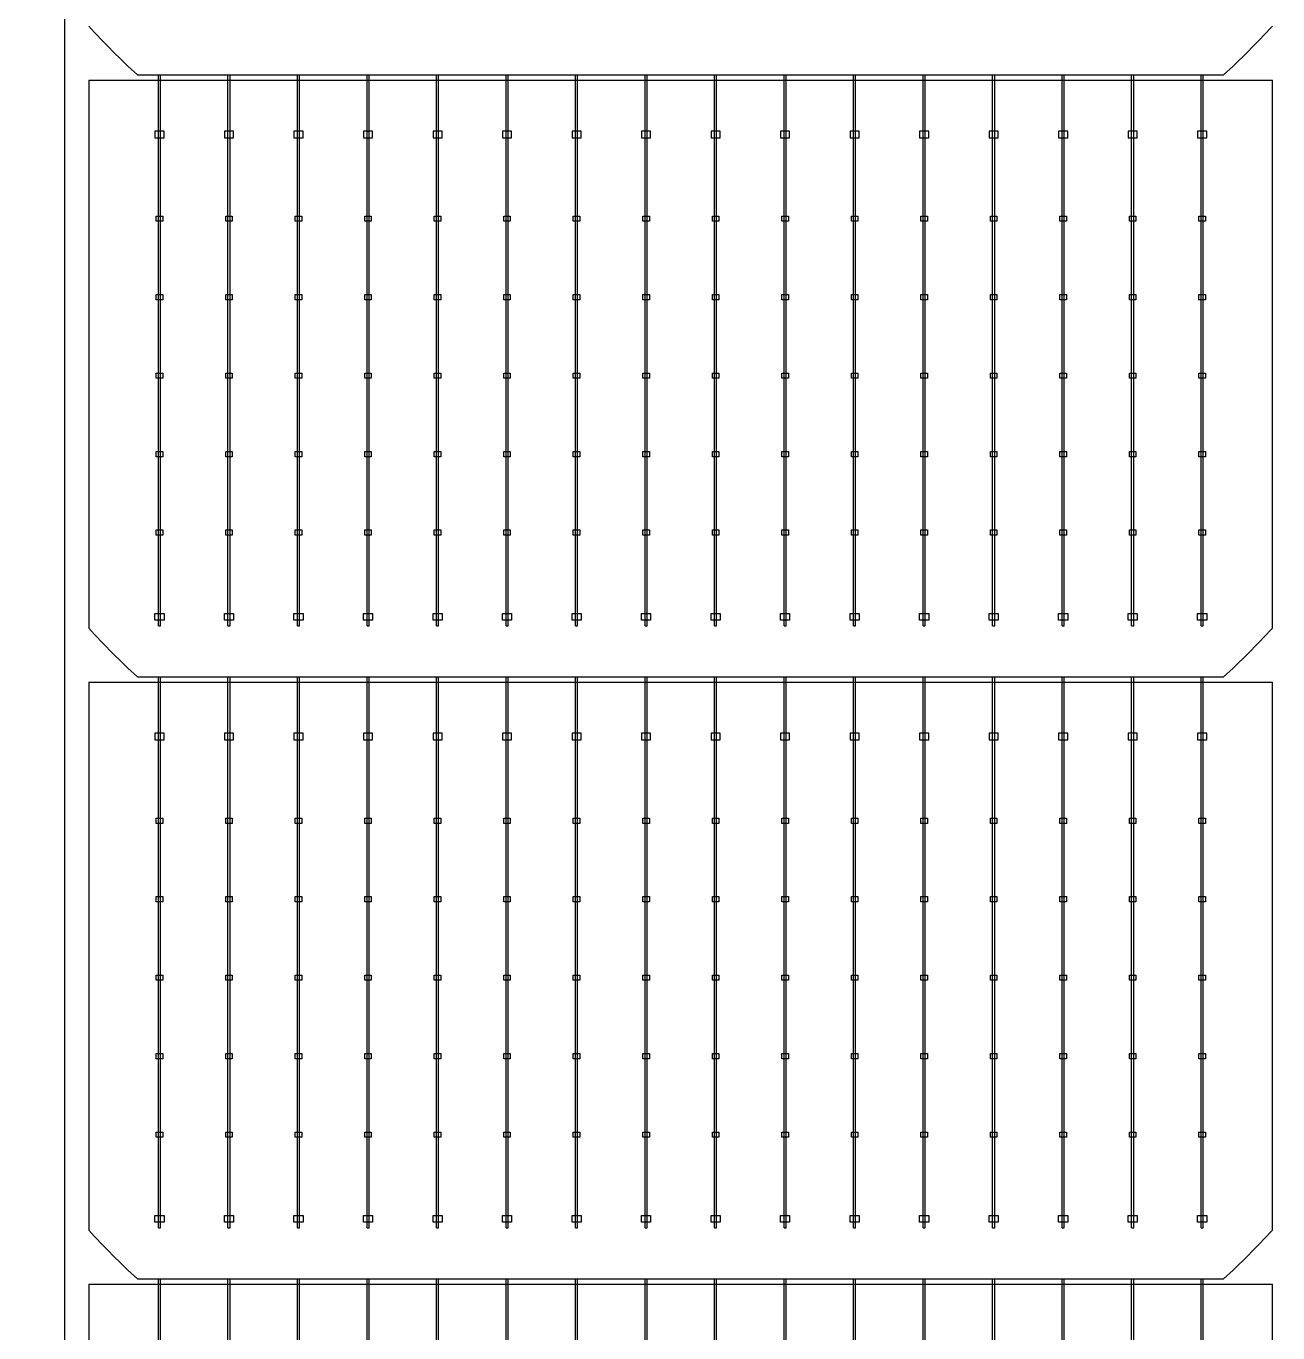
# Model space of a CAD drawing. Header units: millimetres. Extents: x 10297564 to 11610295, y -9287743 to -8409454.
# Drawn here: x 10666944 to 10668490, y -9195320 to -9193707 of the extents above; entities that cross this region are included whole.
import ezdxf

# ---------------------------------------------------------------- set-up
doc = ezdxf.new("R2010")
doc.units = ezdxf.units.MM
doc.header["$LTSCALE"] = 100
doc.layers.add('TEXTLINE', color=1, linetype='Continuous')

# ---------------------------------------------------------------- blocks, each defined once
blk = doc.blocks.new('635W')
for p, q in [((10686095.32, -10024837.96), (10686277.52, -10024837.96)), ((10686106.06, -10024921.96), (10686106.06, -10024837.16)), ((10686106.38, -10024921.96), (10686106.38, -10024837.16)), ((10686116.76, -10024921.96), (10686116.76, -10024837.16)), ((10686117.08, -10024921.96), (10686117.08, -10024837.16)), ((10686127.46, -10024921.96), (10686127.46, -10024837.16)), ((10686127.78, -10024921.96), (10686127.78, -10024837.16)), ((10686138.16, -10024921.96), (10686138.16, -10024837.16)), ((10686138.48, -10024921.96), (10686138.48, -10024837.16)), ((10686148.86, -10024921.96), (10686148.86, -10024837.16)), ((10686149.18, -10024921.96), (10686149.18, -10024837.16)), ((10686159.56, -10024921.96), (10686159.56, -10024837.16)), ((10686159.88, -10024921.96), (10686159.88, -10024837.16)), ((10686170.26, -10024921.96), (10686170.26, -10024837.16)), ((10686170.58, -10024921.96), (10686170.58, -10024837.16)), ((10686180.96, -10024921.96), (10686180.96, -10024837.16)), ((10686181.28, -10024921.96), (10686181.28, -10024837.16)), ((10686191.66, -10024921.96), (10686191.66, -10024837.16)), ((10686191.98, -10024921.96), (10686191.98, -10024837.16)), ((10686202.36, -10024921.96), (10686202.36, -10024837.16)), ((10686202.68, -10024921.96), (10686202.68, -10024837.16)), ((10686213.06, -10024921.96), (10686213.06, -10024837.16)), ((10686213.38, -10024921.96), (10686213.38, -10024837.16)), ((10686223.76, -10024921.96), (10686223.76, -10024837.16)), ((10686224.08, -10024921.96), (10686224.08, -10024837.16)), ((10686234.46, -10024921.96), (10686234.46, -10024837.16)), ((10686234.78, -10024921.96), (10686234.78, -10024837.16)), ((10686245.16, -10024921.96), (10686245.16, -10024837.16)), ((10686245.48, -10024921.96), (10686245.48, -10024837.16)), ((10686255.86, -10024921.96), (10686255.86, -10024837.16)), ((10686256.18, -10024921.96), (10686256.18, -10024837.16)), ((10686266.56, -10024921.96), (10686266.56, -10024837.16)), ((10686266.88, -10024921.96), (10686266.88, -10024837.16)), ((10686095.32, -10024930.64), (10686277.52, -10024930.64)), ((10686106.06, -10025014.64), (10686106.06, -10024929.83)), ((10686106.38, -10025014.64), (10686106.38, -10024929.83)), ((10686116.76, -10025014.64), (10686116.76, -10024929.83)), ((10686117.08, -10025014.64), (10686117.08, -10024929.83)), ((10686127.46, -10025014.64), (10686127.46, -10024929.83)), ((10686127.78, -10025014.64), (10686127.78, -10024929.83)), ((10686138.16, -10025014.64), (10686138.16, -10024929.83)), ((10686138.48, -10025014.64), (10686138.48, -10024929.83)), ((10686148.86, -10025014.64), (10686148.86, -10024929.83)), ((10686149.18, -10025014.64), (10686149.18, -10024929.83)), ((10686159.56, -10025014.64), (10686159.56, -10024929.83)), ((10686159.88, -10025014.64), (10686159.88, -10024929.83)), ((10686170.26, -10025014.64), (10686170.26, -10024929.83)), ((10686170.58, -10025014.64), (10686170.58, -10024929.83)), ((10686180.96, -10025014.64), (10686180.96, -10024929.83)), ((10686181.28, -10025014.64), (10686181.28, -10024929.83)), ((10686191.66, -10025014.64), (10686191.66, -10024929.83)), ((10686191.98, -10025014.64), (10686191.98, -10024929.83)), ((10686202.36, -10025014.64), (10686202.36, -10024929.83)), ((10686202.68, -10025014.64), (10686202.68, -10024929.83)), ((10686213.06, -10025014.64), (10686213.06, -10024929.83)), ((10686213.38, -10025014.64), (10686213.38, -10024929.83)), ((10686223.76, -10025014.64), (10686223.76, -10024929.83)), ((10686224.08, -10025014.64), (10686224.08, -10024929.83)), ((10686234.46, -10025014.64), (10686234.46, -10024929.83)), ((10686234.78, -10025014.64), (10686234.78, -10024929.83)), ((10686245.16, -10025014.64), (10686245.16, -10024929.83)), ((10686245.48, -10025014.64), (10686245.48, -10024929.83)), ((10686255.86, -10025014.64), (10686255.86, -10024929.83)), ((10686256.18, -10025014.64), (10686256.18, -10024929.83)), ((10686266.56, -10025014.64), (10686266.56, -10024929.83)), ((10686266.88, -10025014.64), (10686266.88, -10024929.83)), ((10686095.32, -10025023.31), (10686277.52, -10025023.31)), ((10686106.06, -10025107.31), (10686106.06, -10025022.51)), ((10686106.38, -10025107.31), (10686106.38, -10025022.51)), ((10686116.76, -10025107.31), (10686116.76, -10025022.51)), ((10686117.08, -10025107.31), (10686117.08, -10025022.51)), ((10686127.46, -10025107.31), (10686127.46, -10025022.51)), ((10686127.78, -10025107.31), (10686127.78, -10025022.51)), ((10686138.16, -10025107.31), (10686138.16, -10025022.51)), ((10686138.48, -10025107.31), (10686138.48, -10025022.51)), ((10686148.86, -10025107.31), (10686148.86, -10025022.51)), ((10686149.18, -10025107.31), (10686149.18, -10025022.51)), ((10686159.56, -10025107.31), (10686159.56, -10025022.51)), ((10686159.88, -10025107.31), (10686159.88, -10025022.51)), ((10686170.26, -10025107.31), (10686170.26, -10025022.51)), ((10686170.58, -10025107.31), (10686170.58, -10025022.51)), ((10686180.96, -10025107.31), (10686180.96, -10025022.51)), ((10686181.28, -10025107.31), (10686181.28, -10025022.51)), ((10686191.66, -10025107.31), (10686191.66, -10025022.51)), ((10686191.98, -10025107.31), (10686191.98, -10025022.51)), ((10686202.36, -10025107.31), (10686202.36, -10025022.51)), ((10686202.68, -10025107.31), (10686202.68, -10025022.51)), ((10686213.06, -10025107.31), (10686213.06, -10025022.51)), ((10686213.38, -10025107.31), (10686213.38, -10025022.51)), ((10686223.76, -10025107.31), (10686223.76, -10025022.51)), ((10686224.08, -10025107.31), (10686224.08, -10025022.51)), ((10686234.46, -10025107.31), (10686234.46, -10025022.51)), ((10686234.78, -10025107.31), (10686234.78, -10025022.51)), ((10686245.16, -10025107.31), (10686245.16, -10025022.51)), ((10686245.48, -10025107.31), (10686245.48, -10025022.51)), ((10686255.86, -10025107.31), (10686255.86, -10025022.51)), ((10686256.18, -10025107.31), (10686256.18, -10025022.51)), ((10686266.56, -10025107.31), (10686266.56, -10025022.51)), ((10686266.88, -10025107.31), (10686266.88, -10025022.51))]:
    blk.add_line(p, q)
for points in [[(10686091.67, -10024179.21), (10687200.67, -10024179.21), (10687200.67, -10026619.21), (10686091.67, -10026619.21)], [(10686106.92, -10024846.83), (10686106.92, -10024845.83), (10686105.52, -10024845.83), (10686105.52, -10024846.83)], [(10686117.62, -10024846.83), (10686117.62, -10024845.83), (10686116.22, -10024845.83), (10686116.22, -10024846.83)], [(10686128.32, -10024846.83), (10686128.32, -10024845.83), (10686126.92, -10024845.83), (10686126.92, -10024846.83)], [(10686139.02, -10024846.83), (10686139.02, -10024845.83), (10686137.62, -10024845.83), (10686137.62, -10024846.83)], [(10686149.72, -10024846.83), (10686149.72, -10024845.83), (10686148.32, -10024845.83), (10686148.32, -10024846.83)], [(10686160.42, -10024846.83), (10686160.42, -10024845.83), (10686159.02, -10024845.83), (10686159.02, -10024846.83)], [(10686171.12, -10024846.83), (10686171.12, -10024845.83), (10686169.72, -10024845.83), (10686169.72, -10024846.83)], [(10686181.82, -10024846.83), (10686181.82, -10024845.83), (10686180.42, -10024845.83), (10686180.42, -10024846.83)], [(10686192.52, -10024846.83), (10686192.52, -10024845.83), (10686191.12, -10024845.83), (10686191.12, -10024846.83)], [(10686203.22, -10024846.83), (10686203.22, -10024845.83), (10686201.82, -10024845.83), (10686201.82, -10024846.83)], [(10686213.92, -10024846.83), (10686213.92, -10024845.83), (10686212.52, -10024845.83), (10686212.52, -10024846.83)], [(10686224.62, -10024846.83), (10686224.62, -10024845.83), (10686223.22, -10024845.83), (10686223.22, -10024846.83)], [(10686235.32, -10024846.83), (10686235.32, -10024845.83), (10686233.92, -10024845.83), (10686233.92, -10024846.83)], [(10686246.02, -10024846.83), (10686246.02, -10024845.83), (10686244.62, -10024845.83), (10686244.62, -10024846.83)], [(10686256.72, -10024846.83), (10686256.72, -10024845.83), (10686255.32, -10024845.83), (10686255.32, -10024846.83)], [(10686267.42, -10024846.83), (10686267.42, -10024845.83), (10686266.02, -10024845.83), (10686266.02, -10024846.83)], [(10686105.72, -10024858.9), (10686106.72, -10024858.9), (10686106.72, -10024859.7), (10686105.72, -10024859.7)], [(10686116.42, -10024858.9), (10686117.42, -10024858.9), (10686117.42, -10024859.7), (10686116.42, -10024859.7)], [(10686127.12, -10024858.9), (10686128.12, -10024858.9), (10686128.12, -10024859.7), (10686127.12, -10024859.7)], [(10686137.82, -10024858.9), (10686138.82, -10024858.9), (10686138.82, -10024859.7), (10686137.82, -10024859.7)], [(10686148.52, -10024858.9), (10686149.52, -10024858.9), (10686149.52, -10024859.7), (10686148.52, -10024859.7)], [(10686159.22, -10024858.9), (10686160.22, -10024858.9), (10686160.22, -10024859.7), (10686159.22, -10024859.7)], [(10686169.92, -10024858.9), (10686170.92, -10024858.9), (10686170.92, -10024859.7), (10686169.92, -10024859.7)], [(10686180.62, -10024858.9), (10686181.62, -10024858.9), (10686181.62, -10024859.7), (10686180.62, -10024859.7)], [(10686191.32, -10024858.9), (10686192.32, -10024858.9), (10686192.32, -10024859.7), (10686191.32, -10024859.7)], [(10686202.02, -10024858.9), (10686203.02, -10024858.9), (10686203.02, -10024859.7), (10686202.02, -10024859.7)], [(10686212.72, -10024858.9), (10686213.72, -10024858.9), (10686213.72, -10024859.7), (10686212.72, -10024859.7)], [(10686223.42, -10024858.9), (10686224.42, -10024858.9), (10686224.42, -10024859.7), (10686223.42, -10024859.7)], [(10686234.12, -10024858.9), (10686235.12, -10024858.9), (10686235.12, -10024859.7), (10686234.12, -10024859.7)], [(10686244.82, -10024858.9), (10686245.82, -10024858.9), (10686245.82, -10024859.7), (10686244.82, -10024859.7)], [(10686255.52, -10024858.9), (10686256.52, -10024858.9), (10686256.52, -10024859.7), (10686255.52, -10024859.7)], [(10686266.22, -10024858.9), (10686267.22, -10024858.9), (10686267.22, -10024859.7), (10686266.22, -10024859.7)], [(10686105.72, -10024870.98), (10686106.72, -10024870.98), (10686106.72, -10024871.78), (10686105.72, -10024871.78)], [(10686116.42, -10024870.98), (10686117.42, -10024870.98), (10686117.42, -10024871.78), (10686116.42, -10024871.78)], [(10686127.12, -10024870.98), (10686128.12, -10024870.98), (10686128.12, -10024871.78), (10686127.12, -10024871.78)], [(10686137.82, -10024870.98), (10686138.82, -10024870.98), (10686138.82, -10024871.78), (10686137.82, -10024871.78)], [(10686148.52, -10024870.98), (10686149.52, -10024870.98), (10686149.52, -10024871.78), (10686148.52, -10024871.78)], [(10686159.22, -10024870.98), (10686160.22, -10024870.98), (10686160.22, -10024871.78), (10686159.22, -10024871.78)], [(10686169.92, -10024870.98), (10686170.92, -10024870.98), (10686170.92, -10024871.78), (10686169.92, -10024871.78)], [(10686180.62, -10024870.98), (10686181.62, -10024870.98), (10686181.62, -10024871.78), (10686180.62, -10024871.78)], [(10686191.32, -10024870.98), (10686192.32, -10024870.98), (10686192.32, -10024871.78), (10686191.32, -10024871.78)], [(10686202.02, -10024870.98), (10686203.02, -10024870.98), (10686203.02, -10024871.78), (10686202.02, -10024871.78)], [(10686212.72, -10024870.98), (10686213.72, -10024870.98), (10686213.72, -10024871.78), (10686212.72, -10024871.78)], [(10686223.42, -10024870.98), (10686224.42, -10024870.98), (10686224.42, -10024871.78), (10686223.42, -10024871.78)], [(10686234.12, -10024870.98), (10686235.12, -10024870.98), (10686235.12, -10024871.78), (10686234.12, -10024871.78)], [(10686244.82, -10024870.98), (10686245.82, -10024870.98), (10686245.82, -10024871.78), (10686244.82, -10024871.78)], [(10686255.52, -10024870.98), (10686256.52, -10024870.98), (10686256.52, -10024871.78), (10686255.52, -10024871.78)], [(10686266.22, -10024870.98), (10686267.22, -10024870.98), (10686267.22, -10024871.78), (10686266.22, -10024871.78)], [(10686105.72, -10024883.06), (10686106.72, -10024883.06), (10686106.72, -10024883.86), (10686105.72, -10024883.86)], [(10686116.42, -10024883.06), (10686117.42, -10024883.06), (10686117.42, -10024883.86), (10686116.42, -10024883.86)], [(10686127.12, -10024883.06), (10686128.12, -10024883.06), (10686128.12, -10024883.86), (10686127.12, -10024883.86)], [(10686137.82, -10024883.06), (10686138.82, -10024883.06), (10686138.82, -10024883.86), (10686137.82, -10024883.86)], [(10686148.52, -10024883.06), (10686149.52, -10024883.06), (10686149.52, -10024883.86), (10686148.52, -10024883.86)], [(10686159.22, -10024883.06), (10686160.22, -10024883.06), (10686160.22, -10024883.86), (10686159.22, -10024883.86)], [(10686169.92, -10024883.06), (10686170.92, -10024883.06), (10686170.92, -10024883.86), (10686169.92, -10024883.86)], [(10686180.62, -10024883.06), (10686181.62, -10024883.06), (10686181.62, -10024883.86), (10686180.62, -10024883.86)], [(10686191.32, -10024883.06), (10686192.32, -10024883.06), (10686192.32, -10024883.86), (10686191.32, -10024883.86)], [(10686202.02, -10024883.06), (10686203.02, -10024883.06), (10686203.02, -10024883.86), (10686202.02, -10024883.86)], [(10686212.72, -10024883.06), (10686213.72, -10024883.06), (10686213.72, -10024883.86), (10686212.72, -10024883.86)], [(10686223.42, -10024883.06), (10686224.42, -10024883.06), (10686224.42, -10024883.86), (10686223.42, -10024883.86)], [(10686234.12, -10024883.06), (10686235.12, -10024883.06), (10686235.12, -10024883.86), (10686234.12, -10024883.86)], [(10686244.82, -10024883.06), (10686245.82, -10024883.06), (10686245.82, -10024883.86), (10686244.82, -10024883.86)], [(10686255.52, -10024883.06), (10686256.52, -10024883.06), (10686256.52, -10024883.86), (10686255.52, -10024883.86)], [(10686266.22, -10024883.06), (10686267.22, -10024883.06), (10686267.22, -10024883.86), (10686266.22, -10024883.86)], [(10686105.72, -10024895.14), (10686106.72, -10024895.14), (10686106.72, -10024895.94), (10686105.72, -10024895.94)], [(10686116.42, -10024895.14), (10686117.42, -10024895.14), (10686117.42, -10024895.94), (10686116.42, -10024895.94)], [(10686127.12, -10024895.14), (10686128.12, -10024895.14), (10686128.12, -10024895.94), (10686127.12, -10024895.94)], [(10686137.82, -10024895.14), (10686138.82, -10024895.14), (10686138.82, -10024895.94), (10686137.82, -10024895.94)], [(10686148.52, -10024895.14), (10686149.52, -10024895.14), (10686149.52, -10024895.94), (10686148.52, -10024895.94)], [(10686159.22, -10024895.14), (10686160.22, -10024895.14), (10686160.22, -10024895.94), (10686159.22, -10024895.94)], [(10686169.92, -10024895.14), (10686170.92, -10024895.14), (10686170.92, -10024895.94), (10686169.92, -10024895.94)], [(10686180.62, -10024895.14), (10686181.62, -10024895.14), (10686181.62, -10024895.94), (10686180.62, -10024895.94)], [(10686191.32, -10024895.14), (10686192.32, -10024895.14), (10686192.32, -10024895.94), (10686191.32, -10024895.94)], [(10686202.02, -10024895.14), (10686203.02, -10024895.14), (10686203.02, -10024895.94), (10686202.02, -10024895.94)], [(10686212.72, -10024895.14), (10686213.72, -10024895.14), (10686213.72, -10024895.94), (10686212.72, -10024895.94)], [(10686223.42, -10024895.14), (10686224.42, -10024895.14), (10686224.42, -10024895.94), (10686223.42, -10024895.94)], [(10686234.12, -10024895.14), (10686235.12, -10024895.14), (10686235.12, -10024895.94), (10686234.12, -10024895.94)], [(10686244.82, -10024895.14), (10686245.82, -10024895.14), (10686245.82, -10024895.94), (10686244.82, -10024895.94)], [(10686255.52, -10024895.14), (10686256.52, -10024895.14), (10686256.52, -10024895.94), (10686255.52, -10024895.94)], [(10686266.22, -10024895.14), (10686267.22, -10024895.14), (10686267.22, -10024895.94), (10686266.22, -10024895.94)], [(10686105.72, -10024907.22), (10686106.72, -10024907.22), (10686106.72, -10024908.02), (10686105.72, -10024908.02)], [(10686116.42, -10024907.22), (10686117.42, -10024907.22), (10686117.42, -10024908.02), (10686116.42, -10024908.02)], [(10686127.12, -10024907.22), (10686128.12, -10024907.22), (10686128.12, -10024908.02), (10686127.12, -10024908.02)], [(10686137.82, -10024907.22), (10686138.82, -10024907.22), (10686138.82, -10024908.02), (10686137.82, -10024908.02)], [(10686148.52, -10024907.22), (10686149.52, -10024907.22), (10686149.52, -10024908.02), (10686148.52, -10024908.02)], [(10686159.22, -10024907.22), (10686160.22, -10024907.22), (10686160.22, -10024908.02), (10686159.22, -10024908.02)], [(10686169.92, -10024907.22), (10686170.92, -10024907.22), (10686170.92, -10024908.02), (10686169.92, -10024908.02)], [(10686180.62, -10024907.22), (10686181.62, -10024907.22), (10686181.62, -10024908.02), (10686180.62, -10024908.02)], [(10686191.32, -10024907.22), (10686192.32, -10024907.22), (10686192.32, -10024908.02), (10686191.32, -10024908.02)], [(10686202.02, -10024907.22), (10686203.02, -10024907.22), (10686203.02, -10024908.02), (10686202.02, -10024908.02)], [(10686212.72, -10024907.22), (10686213.72, -10024907.22), (10686213.72, -10024908.02), (10686212.72, -10024908.02)], [(10686223.42, -10024907.22), (10686224.42, -10024907.22), (10686224.42, -10024908.02), (10686223.42, -10024908.02)], [(10686234.12, -10024907.22), (10686235.12, -10024907.22), (10686235.12, -10024908.02), (10686234.12, -10024908.02)], [(10686244.82, -10024907.22), (10686245.82, -10024907.22), (10686245.82, -10024908.02), (10686244.82, -10024908.02)], [(10686255.52, -10024907.22), (10686256.52, -10024907.22), (10686256.52, -10024908.02), (10686255.52, -10024908.02)], [(10686266.22, -10024907.22), (10686267.22, -10024907.22), (10686267.22, -10024908.02), (10686266.22, -10024908.02)], [(10686106.92, -10024920.09), (10686106.92, -10024921.09), (10686105.52, -10024921.09), (10686105.52, -10024920.09)], [(10686117.62, -10024920.09), (10686117.62, -10024921.09), (10686116.22, -10024921.09), (10686116.22, -10024920.09)], [(10686128.32, -10024920.09), (10686128.32, -10024921.09), (10686126.92, -10024921.09), (10686126.92, -10024920.09)], [(10686139.02, -10024920.09), (10686139.02, -10024921.09), (10686137.62, -10024921.09), (10686137.62, -10024920.09)], [(10686149.72, -10024920.09), (10686149.72, -10024921.09), (10686148.32, -10024921.09), (10686148.32, -10024920.09)], [(10686160.42, -10024920.09), (10686160.42, -10024921.09), (10686159.02, -10024921.09), (10686159.02, -10024920.09)], [(10686171.12, -10024920.09), (10686171.12, -10024921.09), (10686169.72, -10024921.09), (10686169.72, -10024920.09)], [(10686181.82, -10024920.09), (10686181.82, -10024921.09), (10686180.42, -10024921.09), (10686180.42, -10024920.09)], [(10686192.52, -10024920.09), (10686192.52, -10024921.09), (10686191.12, -10024921.09), (10686191.12, -10024920.09)], [(10686203.22, -10024920.09), (10686203.22, -10024921.09), (10686201.82, -10024921.09), (10686201.82, -10024920.09)], [(10686213.92, -10024920.09), (10686213.92, -10024921.09), (10686212.52, -10024921.09), (10686212.52, -10024920.09)], [(10686224.62, -10024920.09), (10686224.62, -10024921.09), (10686223.22, -10024921.09), (10686223.22, -10024920.09)], [(10686235.32, -10024920.09), (10686235.32, -10024921.09), (10686233.92, -10024921.09), (10686233.92, -10024920.09)], [(10686246.02, -10024920.09), (10686246.02, -10024921.09), (10686244.62, -10024921.09), (10686244.62, -10024920.09)], [(10686256.72, -10024920.09), (10686256.72, -10024921.09), (10686255.32, -10024921.09), (10686255.32, -10024920.09)], [(10686267.42, -10024920.09), (10686267.42, -10024921.09), (10686266.02, -10024921.09), (10686266.02, -10024920.09)], [(10686106.92, -10024939.51), (10686106.92, -10024938.51), (10686105.52, -10024938.51), (10686105.52, -10024939.51)], [(10686117.62, -10024939.51), (10686117.62, -10024938.51), (10686116.22, -10024938.51), (10686116.22, -10024939.51)], [(10686128.32, -10024939.51), (10686128.32, -10024938.51), (10686126.92, -10024938.51), (10686126.92, -10024939.51)], [(10686139.02, -10024939.51), (10686139.02, -10024938.51), (10686137.62, -10024938.51), (10686137.62, -10024939.51)], [(10686149.72, -10024939.51), (10686149.72, -10024938.51), (10686148.32, -10024938.51), (10686148.32, -10024939.51)], [(10686160.42, -10024939.51), (10686160.42, -10024938.51), (10686159.02, -10024938.51), (10686159.02, -10024939.51)], [(10686171.12, -10024939.51), (10686171.12, -10024938.51), (10686169.72, -10024938.51), (10686169.72, -10024939.51)], [(10686181.82, -10024939.51), (10686181.82, -10024938.51), (10686180.42, -10024938.51), (10686180.42, -10024939.51)], [(10686192.52, -10024939.51), (10686192.52, -10024938.51), (10686191.12, -10024938.51), (10686191.12, -10024939.51)], [(10686203.22, -10024939.51), (10686203.22, -10024938.51), (10686201.82, -10024938.51), (10686201.82, -10024939.51)], [(10686213.92, -10024939.51), (10686213.92, -10024938.51), (10686212.52, -10024938.51), (10686212.52, -10024939.51)], [(10686224.62, -10024939.51), (10686224.62, -10024938.51), (10686223.22, -10024938.51), (10686223.22, -10024939.51)], [(10686235.32, -10024939.51), (10686235.32, -10024938.51), (10686233.92, -10024938.51), (10686233.92, -10024939.51)], [(10686246.02, -10024939.51), (10686246.02, -10024938.51), (10686244.62, -10024938.51), (10686244.62, -10024939.51)], [(10686256.72, -10024939.51), (10686256.72, -10024938.51), (10686255.32, -10024938.51), (10686255.32, -10024939.51)], [(10686267.42, -10024939.51), (10686267.42, -10024938.51), (10686266.02, -10024938.51), (10686266.02, -10024939.51)], [(10686105.72, -10024951.58), (10686106.72, -10024951.58), (10686106.72, -10024952.38), (10686105.72, -10024952.38)], [(10686116.42, -10024951.58), (10686117.42, -10024951.58), (10686117.42, -10024952.38), (10686116.42, -10024952.38)], [(10686127.12, -10024951.58), (10686128.12, -10024951.58), (10686128.12, -10024952.38), (10686127.12, -10024952.38)], [(10686137.82, -10024951.58), (10686138.82, -10024951.58), (10686138.82, -10024952.38), (10686137.82, -10024952.38)], [(10686148.52, -10024951.58), (10686149.52, -10024951.58), (10686149.52, -10024952.38), (10686148.52, -10024952.38)], [(10686159.22, -10024951.58), (10686160.22, -10024951.58), (10686160.22, -10024952.38), (10686159.22, -10024952.38)], [(10686169.92, -10024951.58), (10686170.92, -10024951.58), (10686170.92, -10024952.38), (10686169.92, -10024952.38)], [(10686180.62, -10024951.58), (10686181.62, -10024951.58), (10686181.62, -10024952.38), (10686180.62, -10024952.38)], [(10686191.32, -10024951.58), (10686192.32, -10024951.58), (10686192.32, -10024952.38), (10686191.32, -10024952.38)], [(10686202.02, -10024951.58), (10686203.02, -10024951.58), (10686203.02, -10024952.38), (10686202.02, -10024952.38)], [(10686212.72, -10024951.58), (10686213.72, -10024951.58), (10686213.72, -10024952.38), (10686212.72, -10024952.38)], [(10686223.42, -10024951.58), (10686224.42, -10024951.58), (10686224.42, -10024952.38), (10686223.42, -10024952.38)], [(10686234.12, -10024951.58), (10686235.12, -10024951.58), (10686235.12, -10024952.38), (10686234.12, -10024952.38)], [(10686244.82, -10024951.58), (10686245.82, -10024951.58), (10686245.82, -10024952.38), (10686244.82, -10024952.38)], [(10686255.52, -10024951.58), (10686256.52, -10024951.58), (10686256.52, -10024952.38), (10686255.52, -10024952.38)], [(10686266.22, -10024951.58), (10686267.22, -10024951.58), (10686267.22, -10024952.38), (10686266.22, -10024952.38)], [(10686105.72, -10024963.66), (10686106.72, -10024963.66), (10686106.72, -10024964.46), (10686105.72, -10024964.46)], [(10686116.42, -10024963.66), (10686117.42, -10024963.66), (10686117.42, -10024964.46), (10686116.42, -10024964.46)], [(10686127.12, -10024963.66), (10686128.12, -10024963.66), (10686128.12, -10024964.46), (10686127.12, -10024964.46)], [(10686137.82, -10024963.66), (10686138.82, -10024963.66), (10686138.82, -10024964.46), (10686137.82, -10024964.46)], [(10686148.52, -10024963.66), (10686149.52, -10024963.66), (10686149.52, -10024964.46), (10686148.52, -10024964.46)], [(10686159.22, -10024963.66), (10686160.22, -10024963.66), (10686160.22, -10024964.46), (10686159.22, -10024964.46)], [(10686169.92, -10024963.66), (10686170.92, -10024963.66), (10686170.92, -10024964.46), (10686169.92, -10024964.46)], [(10686180.62, -10024963.66), (10686181.62, -10024963.66), (10686181.62, -10024964.46), (10686180.62, -10024964.46)], [(10686191.32, -10024963.66), (10686192.32, -10024963.66), (10686192.32, -10024964.46), (10686191.32, -10024964.46)], [(10686202.02, -10024963.66), (10686203.02, -10024963.66), (10686203.02, -10024964.46), (10686202.02, -10024964.46)], [(10686212.72, -10024963.66), (10686213.72, -10024963.66), (10686213.72, -10024964.46), (10686212.72, -10024964.46)], [(10686223.42, -10024963.66), (10686224.42, -10024963.66), (10686224.42, -10024964.46), (10686223.42, -10024964.46)], [(10686234.12, -10024963.66), (10686235.12, -10024963.66), (10686235.12, -10024964.46), (10686234.12, -10024964.46)], [(10686244.82, -10024963.66), (10686245.82, -10024963.66), (10686245.82, -10024964.46), (10686244.82, -10024964.46)], [(10686255.52, -10024963.66), (10686256.52, -10024963.66), (10686256.52, -10024964.46), (10686255.52, -10024964.46)], [(10686266.22, -10024963.66), (10686267.22, -10024963.66), (10686267.22, -10024964.46), (10686266.22, -10024964.46)], [(10686105.72, -10024975.74), (10686106.72, -10024975.74), (10686106.72, -10024976.54), (10686105.72, -10024976.54)], [(10686116.42, -10024975.74), (10686117.42, -10024975.74), (10686117.42, -10024976.54), (10686116.42, -10024976.54)], [(10686127.12, -10024975.74), (10686128.12, -10024975.74), (10686128.12, -10024976.54), (10686127.12, -10024976.54)], [(10686137.82, -10024975.74), (10686138.82, -10024975.74), (10686138.82, -10024976.54), (10686137.82, -10024976.54)], [(10686148.52, -10024975.74), (10686149.52, -10024975.74), (10686149.52, -10024976.54), (10686148.52, -10024976.54)], [(10686159.22, -10024975.74), (10686160.22, -10024975.74), (10686160.22, -10024976.54), (10686159.22, -10024976.54)], [(10686169.92, -10024975.74), (10686170.92, -10024975.74), (10686170.92, -10024976.54), (10686169.92, -10024976.54)], [(10686180.62, -10024975.74), (10686181.62, -10024975.74), (10686181.62, -10024976.54), (10686180.62, -10024976.54)], [(10686191.32, -10024975.74), (10686192.32, -10024975.74), (10686192.32, -10024976.54), (10686191.32, -10024976.54)], [(10686202.02, -10024975.74), (10686203.02, -10024975.74), (10686203.02, -10024976.54), (10686202.02, -10024976.54)], [(10686212.72, -10024975.74), (10686213.72, -10024975.74), (10686213.72, -10024976.54), (10686212.72, -10024976.54)], [(10686223.42, -10024975.74), (10686224.42, -10024975.74), (10686224.42, -10024976.54), (10686223.42, -10024976.54)], [(10686234.12, -10024975.74), (10686235.12, -10024975.74), (10686235.12, -10024976.54), (10686234.12, -10024976.54)], [(10686244.82, -10024975.74), (10686245.82, -10024975.74), (10686245.82, -10024976.54), (10686244.82, -10024976.54)], [(10686255.52, -10024975.74), (10686256.52, -10024975.74), (10686256.52, -10024976.54), (10686255.52, -10024976.54)], [(10686266.22, -10024975.74), (10686267.22, -10024975.74), (10686267.22, -10024976.54), (10686266.22, -10024976.54)], [(10686105.72, -10024987.82), (10686106.72, -10024987.82), (10686106.72, -10024988.62), (10686105.72, -10024988.62)], [(10686116.42, -10024987.82), (10686117.42, -10024987.82), (10686117.42, -10024988.62), (10686116.42, -10024988.62)], [(10686127.12, -10024987.82), (10686128.12, -10024987.82), (10686128.12, -10024988.62), (10686127.12, -10024988.62)], [(10686137.82, -10024987.82), (10686138.82, -10024987.82), (10686138.82, -10024988.62), (10686137.82, -10024988.62)], [(10686148.52, -10024987.82), (10686149.52, -10024987.82), (10686149.52, -10024988.62), (10686148.52, -10024988.62)], [(10686159.22, -10024987.82), (10686160.22, -10024987.82), (10686160.22, -10024988.62), (10686159.22, -10024988.62)], [(10686169.92, -10024987.82), (10686170.92, -10024987.82), (10686170.92, -10024988.62), (10686169.92, -10024988.62)], [(10686180.62, -10024987.82), (10686181.62, -10024987.82), (10686181.62, -10024988.62), (10686180.62, -10024988.62)], [(10686191.32, -10024987.82), (10686192.32, -10024987.82), (10686192.32, -10024988.62), (10686191.32, -10024988.62)], [(10686202.02, -10024987.82), (10686203.02, -10024987.82), (10686203.02, -10024988.62), (10686202.02, -10024988.62)], [(10686212.72, -10024987.82), (10686213.72, -10024987.82), (10686213.72, -10024988.62), (10686212.72, -10024988.62)], [(10686223.42, -10024987.82), (10686224.42, -10024987.82), (10686224.42, -10024988.62), (10686223.42, -10024988.62)], [(10686234.12, -10024987.82), (10686235.12, -10024987.82), (10686235.12, -10024988.62), (10686234.12, -10024988.62)], [(10686244.82, -10024987.82), (10686245.82, -10024987.82), (10686245.82, -10024988.62), (10686244.82, -10024988.62)], [(10686255.52, -10024987.82), (10686256.52, -10024987.82), (10686256.52, -10024988.62), (10686255.52, -10024988.62)], [(10686266.22, -10024987.82), (10686267.22, -10024987.82), (10686267.22, -10024988.62), (10686266.22, -10024988.62)], [(10686105.72, -10024999.9), (10686106.72, -10024999.9), (10686106.72, -10025000.7), (10686105.72, -10025000.7)], [(10686116.42, -10024999.9), (10686117.42, -10024999.9), (10686117.42, -10025000.7), (10686116.42, -10025000.7)], [(10686127.12, -10024999.9), (10686128.12, -10024999.9), (10686128.12, -10025000.7), (10686127.12, -10025000.7)], [(10686137.82, -10024999.9), (10686138.82, -10024999.9), (10686138.82, -10025000.7), (10686137.82, -10025000.7)], [(10686148.52, -10024999.9), (10686149.52, -10024999.9), (10686149.52, -10025000.7), (10686148.52, -10025000.7)], [(10686159.22, -10024999.9), (10686160.22, -10024999.9), (10686160.22, -10025000.7), (10686159.22, -10025000.7)], [(10686169.92, -10024999.9), (10686170.92, -10024999.9), (10686170.92, -10025000.7), (10686169.92, -10025000.7)], [(10686180.62, -10024999.9), (10686181.62, -10024999.9), (10686181.62, -10025000.7), (10686180.62, -10025000.7)], [(10686191.32, -10024999.9), (10686192.32, -10024999.9), (10686192.32, -10025000.7), (10686191.32, -10025000.7)], [(10686202.02, -10024999.9), (10686203.02, -10024999.9), (10686203.02, -10025000.7), (10686202.02, -10025000.7)], [(10686212.72, -10024999.9), (10686213.72, -10024999.9), (10686213.72, -10025000.7), (10686212.72, -10025000.7)], [(10686223.42, -10024999.9), (10686224.42, -10024999.9), (10686224.42, -10025000.7), (10686223.42, -10025000.7)], [(10686234.12, -10024999.9), (10686235.12, -10024999.9), (10686235.12, -10025000.7), (10686234.12, -10025000.7)], [(10686244.82, -10024999.9), (10686245.82, -10024999.9), (10686245.82, -10025000.7), (10686244.82, -10025000.7)], [(10686255.52, -10024999.9), (10686256.52, -10024999.9), (10686256.52, -10025000.7), (10686255.52, -10025000.7)], [(10686266.22, -10024999.9), (10686267.22, -10024999.9), (10686267.22, -10025000.7), (10686266.22, -10025000.7)], [(10686106.92, -10025012.77), (10686106.92, -10025013.77), (10686105.52, -10025013.77), (10686105.52, -10025012.77)], [(10686117.62, -10025012.77), (10686117.62, -10025013.77), (10686116.22, -10025013.77), (10686116.22, -10025012.77)], [(10686128.32, -10025012.77), (10686128.32, -10025013.77), (10686126.92, -10025013.77), (10686126.92, -10025012.77)], [(10686139.02, -10025012.77), (10686139.02, -10025013.77), (10686137.62, -10025013.77), (10686137.62, -10025012.77)], [(10686149.72, -10025012.77), (10686149.72, -10025013.77), (10686148.32, -10025013.77), (10686148.32, -10025012.77)], [(10686160.42, -10025012.77), (10686160.42, -10025013.77), (10686159.02, -10025013.77), (10686159.02, -10025012.77)], [(10686171.12, -10025012.77), (10686171.12, -10025013.77), (10686169.72, -10025013.77), (10686169.72, -10025012.77)], [(10686181.82, -10025012.77), (10686181.82, -10025013.77), (10686180.42, -10025013.77), (10686180.42, -10025012.77)], [(10686192.52, -10025012.77), (10686192.52, -10025013.77), (10686191.12, -10025013.77), (10686191.12, -10025012.77)], [(10686203.22, -10025012.77), (10686203.22, -10025013.77), (10686201.82, -10025013.77), (10686201.82, -10025012.77)], [(10686213.92, -10025012.77), (10686213.92, -10025013.77), (10686212.52, -10025013.77), (10686212.52, -10025012.77)], [(10686224.62, -10025012.77), (10686224.62, -10025013.77), (10686223.22, -10025013.77), (10686223.22, -10025012.77)], [(10686235.32, -10025012.77), (10686235.32, -10025013.77), (10686233.92, -10025013.77), (10686233.92, -10025012.77)], [(10686246.02, -10025012.77), (10686246.02, -10025013.77), (10686244.62, -10025013.77), (10686244.62, -10025012.77)], [(10686256.72, -10025012.77), (10686256.72, -10025013.77), (10686255.32, -10025013.77), (10686255.32, -10025012.77)], [(10686267.42, -10025012.77), (10686267.42, -10025013.77), (10686266.02, -10025013.77), (10686266.02, -10025012.77)]]:
    blk.add_lwpolyline(points, close=True)
for points in [[(10686095.32, -10024837.96), (10686095.32, -10024922.33)], [(10686102.83, -10024837.16), (10686270.02, -10024837.16)], [(10686277.52, -10024922.33), (10686277.52, -10024837.96)], [(10686106.06, -10024921.96), (10686106.38, -10024921.96)], [(10686116.76, -10024921.96), (10686117.08, -10024921.96)], [(10686127.46, -10024921.96), (10686127.78, -10024921.96)], [(10686138.16, -10024921.96), (10686138.48, -10024921.96)], [(10686148.86, -10024921.96), (10686149.18, -10024921.96)], [(10686159.56, -10024921.96), (10686159.88, -10024921.96)], [(10686170.26, -10024921.96), (10686170.58, -10024921.96)], [(10686180.96, -10024921.96), (10686181.28, -10024921.96)], [(10686191.66, -10024921.96), (10686191.98, -10024921.96)], [(10686202.36, -10024921.96), (10686202.68, -10024921.96)], [(10686213.06, -10024921.96), (10686213.38, -10024921.96)], [(10686223.76, -10024921.96), (10686224.08, -10024921.96)], [(10686234.46, -10024921.96), (10686234.78, -10024921.96)], [(10686245.16, -10024921.96), (10686245.48, -10024921.96)], [(10686255.86, -10024921.96), (10686256.18, -10024921.96)], [(10686266.56, -10024921.96), (10686266.88, -10024921.96)], [(10686095.32, -10024930.64), (10686095.32, -10025015.01)], [(10686102.83, -10024929.84), (10686270.02, -10024929.84)], [(10686277.52, -10025015.01), (10686277.52, -10024930.64)], [(10686106.06, -10025014.64), (10686106.38, -10025014.64)], [(10686116.76, -10025014.64), (10686117.08, -10025014.64)], [(10686127.46, -10025014.64), (10686127.78, -10025014.64)], [(10686138.16, -10025014.64), (10686138.48, -10025014.64)], [(10686148.86, -10025014.64), (10686149.18, -10025014.64)], [(10686159.56, -10025014.64), (10686159.88, -10025014.64)], [(10686170.26, -10025014.64), (10686170.58, -10025014.64)], [(10686180.96, -10025014.64), (10686181.28, -10025014.64)], [(10686191.66, -10025014.64), (10686191.98, -10025014.64)], [(10686202.36, -10025014.64), (10686202.68, -10025014.64)], [(10686213.06, -10025014.64), (10686213.38, -10025014.64)], [(10686223.76, -10025014.64), (10686224.08, -10025014.64)], [(10686234.46, -10025014.64), (10686234.78, -10025014.64)], [(10686245.16, -10025014.64), (10686245.48, -10025014.64)], [(10686255.86, -10025014.64), (10686256.18, -10025014.64)], [(10686266.56, -10025014.64), (10686266.88, -10025014.64)], [(10686095.32, -10025023.31), (10686095.32, -10025107.68)], [(10686102.83, -10025022.51), (10686270.02, -10025022.51)], [(10686277.52, -10025107.68), (10686277.52, -10025023.31)]]:
    blk.add_lwpolyline(points)
for centre, start, end in [((10686186.32, -10024746.16), 222.5369, 227.4631), ((10686186.52, -10024746.16), 312.5369, 317.4631), ((10686186.32, -10024838.84), 222.5369, 227.4631), ((10686186.52, -10024838.84), 312.5369, 317.4631), ((10686186.32, -10024931.51), 222.5369, 227.4631), ((10686186.52, -10024931.51), 312.5369, 317.4631)]:
    blk.add_arc(centre, 123.5, start, end)

msp = doc.modelspace()

# ---------------------------------------------------------------- wipeouts: each hides what was drawn before it
at = {"linetype": 'ByBlock'}
msp.add_wipeout([(10661157.3, -9184124), (10708842.1, -9184124), (10708842.1, -9214922.7), (10661157.3, -9214922.7)], dxfattribs=at).dxf.layer = 'TEXTLINE'

# ---------------------------------------------------------------- next in the draw order: block references
at = {"linetype": 'Continuous', "xscale": 8.019360487611644, "yscale": 8.019360487611644, "zscale": 8.019360487611644}
msp.add_blockref('635W', (-75028629, 71199016.2), dxfattribs=at)

doc.saveas('drawing.dxf')
